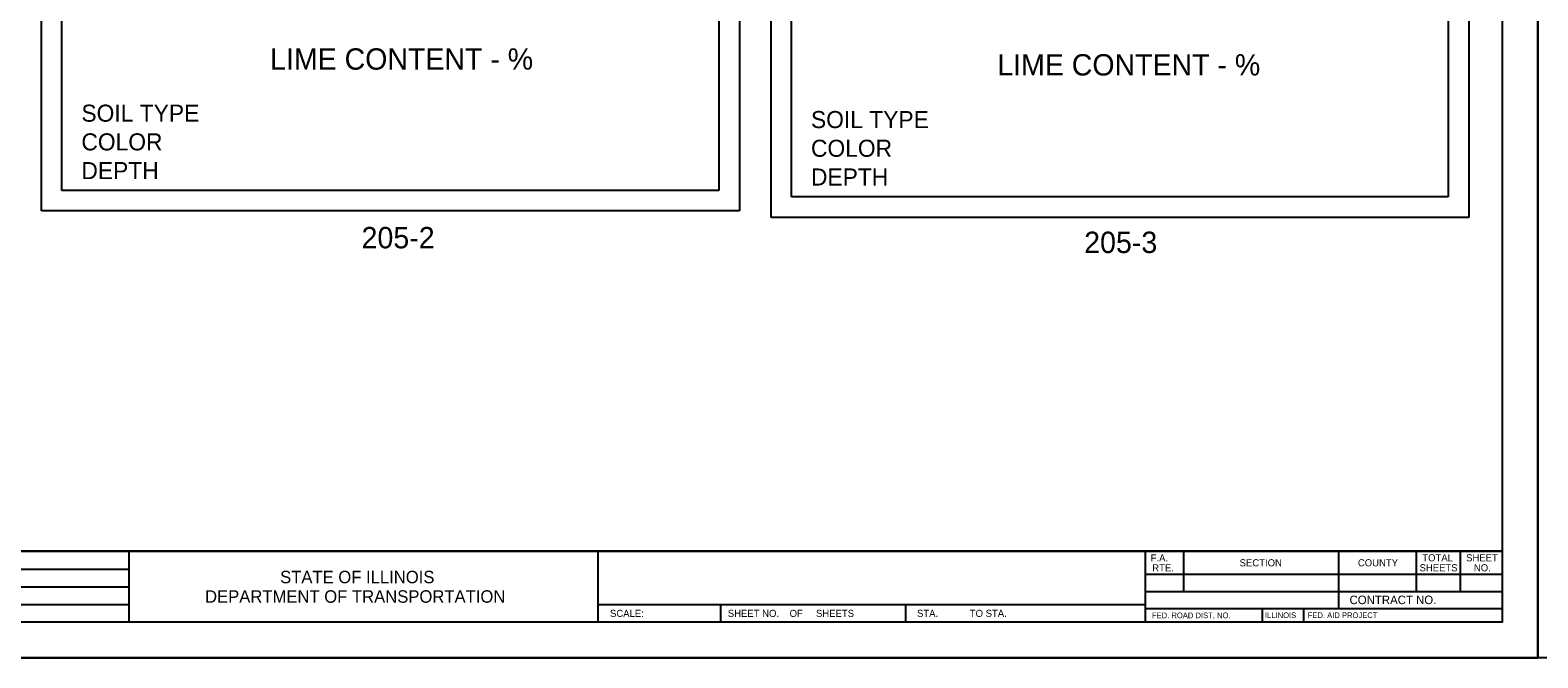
# Model space of a CAD drawing. Extents: x 2040619 to 2057619, y 1636030 to 1638453.
# Drawn here: x 2041258 to 2042319, y 1636462 to 1636903 of the extents above; entities that cross this region are included whole.
import ezdxf

# ---------------------------------------------------------------- set-up
doc = ezdxf.new("R2010")
doc.units = 0
for name, color, linetype in [('Landscaping_Elements', 7, 'Continuous'), ('Level 1', 7, 'Continuous'), ('ROW_PR_Notes', 7, 'Continuous'), ('Sheets_50 Reference Boundary', 7, 'Continuous'), ('Sheets_General Details', 7, 'Continuous'), ('Sheets_Printer Plotting Border', 7, 'Continuous')]:
    doc.layers.add(name, color=color, linetype=linetype)

msp = doc.modelspace()

# ---------------------------------------------------------------- linework, layer by layer
at = {"layer": 'ROW_PR_Notes'}
for p, q in [((2041266, 1636776.1), (2041266, 1637411.5)), ((2041757, 1637411.5), (2041757, 1636776.1)), ((2041779.3, 1636771.6), (2041779.3, 1637407)), ((2042270.3, 1637407), (2042270.3, 1636771.6)), ((2041280.4, 1636790.5), (2041280.4, 1637397.1)), ((2041742.6, 1637397.1), (2041742.6, 1636790.5)), ((2041793.8, 1636786), (2041793.8, 1637392.5)), ((2042255.8, 1637392.5), (2042255.8, 1636786)), ((2041742.6, 1636790.5), (2041280.4, 1636790.5)), ((2042255.8, 1636786), (2041793.8, 1636786)), ((2041757, 1636776.1), (2041266, 1636776.1)), ((2042270.3, 1636771.6), (2041779.3, 1636771.6))]:
    msp.add_line(p, q, dxfattribs=at)
at = {"layer": 'Sheets_50 Reference Boundary'}
msp.add_lwpolyline([(2040718.8, 1637536.7), (2042293.8, 1637536.7), (2042293.8, 1636536.7), (2040718.8, 1636536.7)], close=True, dxfattribs=at)
at = {"layer": 'Sheets_General Details'}
for p, q in [((2042318.8, 1636461.7), (2042318.8, 1637561.7)), ((2042318.8, 1637561.7), (2042318.8, 1636461.7)), ((2040718.8, 1636536.7), (2042293.8, 1636536.7)), ((2041327.5, 1636536.7), (2041327.5, 1636486.7)), ((2041657.5, 1636536.7), (2041657.5, 1636486.7)), ((2042042.5, 1636536.7), (2042042.5, 1636486.7)), ((2042069.5, 1636536.7), (2042069.5, 1636508.5)), ((2042178.5, 1636536.7), (2042178.5, 1636496.5)), ((2042233.1, 1636536.7), (2042233.1, 1636508.5)), ((2042264.2, 1636536.7), (2042264.2, 1636508.5)), ((2040867.5, 1636524.2), (2041327.5, 1636524.2)), ((2042042.5, 1636520.5), (2042293.8, 1636520.5)), ((2040867.5, 1636511.7), (2041327.5, 1636511.7)), ((2042042.5, 1636508.5), (2042293.8, 1636508.5)), ((2040867.5, 1636499.2), (2041327.5, 1636499.2)), ((2041657.5, 1636499.2), (2042042.5, 1636499.2)), ((2041743.8, 1636499.2), (2041743.8, 1636486.7)), ((2041873.8, 1636499.2), (2041873.8, 1636486.7)), ((2042042.5, 1636496.5), (2042293.8, 1636496.5)), ((2042124.9, 1636496.5), (2042124.9, 1636486.7)), ((2042153.9, 1636496.5), (2042153.9, 1636486.7)), ((2042318.8, 1636461.7), (2040618.8, 1636461.7)), ((2044018.8, 1636461.7), (2042318.8, 1636461.7))]:
    msp.add_line(p, q, dxfattribs=at)
msp.add_lwpolyline([(2040718.8, 1637536.7), (2042293.8, 1637536.7), (2042293.8, 1636486.7), (2040718.8, 1636486.7)], close=True, dxfattribs=at)
at = {"layer": 'Sheets_Printer Plotting Border'}
msp.add_lwpolyline([(2040618.8, 1636461.7), (2042318.8, 1636461.7), (2042318.8, 1637561.7), (2040618.8, 1637561.7)], close=True, dxfattribs=at)

# ---------------------------------------------------------------- texts
at = {"layer": 'Landscaping_Elements'}
for s, height, p in [('LIME CONTENT - %', 15, (2041426.9, 1636875.5)), ('LIME CONTENT - %', 15, (2041938.5, 1636871.4)), ('SOIL TYPE', 12, (2041294.1, 1636838.9)), ('SOIL TYPE', 12, (2041807.4, 1636834.4)), ('COLOR', 12, (2041294.1, 1636818.7)), ('COLOR', 12, (2041807.4, 1636814.2)), ('DEPTH', 12, (2041294.1, 1636798.5)), ('DEPTH', 12, (2041807.4, 1636794))]:
    msp.add_text(s, height=height, dxfattribs=at).set_placement(p)
at = {"layer": 'Level 1'}
for s, p in [('205-2', (2041491.2, 1636749.8)), ('205-3', (2041999.6, 1636746.5))]:
    msp.add_text(s, height=15.04, dxfattribs=at).set_placement(p)
at = {"layer": 'Sheets_General Details'}
for s, height, p in [('F.A. ', 5, (2042046.4, 1636529.5)), ('SECTION', 5, (2042109, 1636526.1)), ('COUNTY', 5, (2042192.2, 1636526.1)), ('TOTAL', 5, (2042237.5, 1636529.6)), ('SHEET', 5, (2042268.3, 1636529.6)), ('STATE OF ILLINOIS', 8.75, (2041433.9, 1636514.2)), ('RTE.', 5, (2042047.5, 1636522.5)), ('SHEETS', 5, (2042235.6, 1636522.6)), ('NO.', 5, (2042273.8, 1636522.6)), ('DEPARTMENT OF TRANSPORTATION', 8.75, (2041381.1, 1636500.5)), ('CONTRACT NO.      ', 6, (2042186.3, 1636499.5)), ('SCALE:          ', 5, (2041666, 1636490.5)), ('SHEET NO.    OF     SHEETS', 5, (2041748.9, 1636490.5)), ('STA.            TO STA.            ', 5, (2041882, 1636490.5)), ('FED. ROAD DIST. NO.  ', 4, (2042047.3, 1636489.6)), ('ILLINOIS', 4, (2042126.8, 1636489.7)), ('FED. AID PROJECT', 4, (2042156.9, 1636489.7))]:
    msp.add_text(s, height=height, dxfattribs=at).set_placement(p)

doc.saveas('drawing.dxf')
